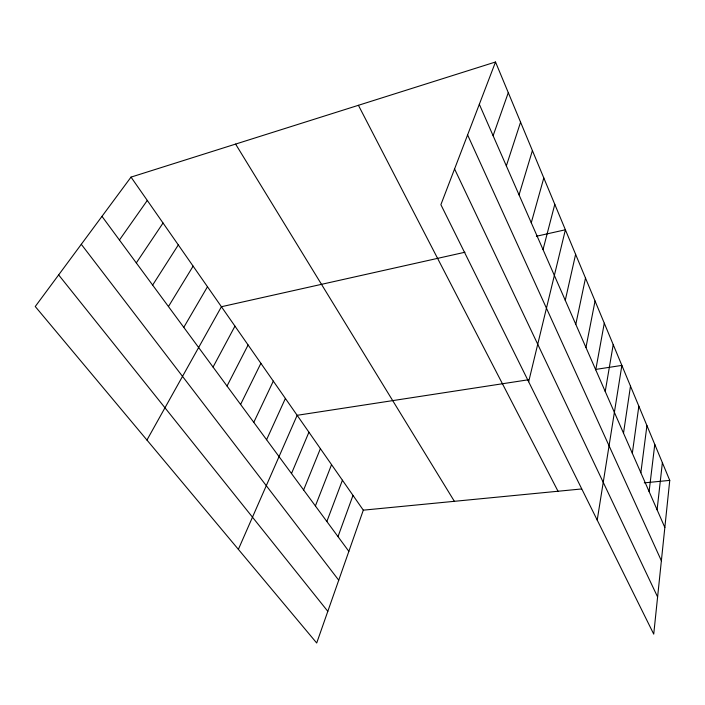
<?xml version="1.0" encoding="UTF-8"?>
<svg xmlns="http://www.w3.org/2000/svg" width="705" height="705" viewBox="0 0 705 705"><rect width="100%" height="100%" fill="white"/><g stroke="black" fill="none" stroke-linecap="round" stroke-linejoin="round"><path stroke-width="1.06" d="M495.518 61.996L669.75 480.387L653.729 634.121L440.889 204.679L495.518 61.996L131.024 177.114L35.25 306.516L316.704 643.004L363.304 510.164L131.024 177.114M657.095 509.794L662.374 462.683M649.102 491.561L654.778 444.423M640.854 472.729L646.934 425.6M632.323 453.271L638.845 406.177M623.502 433.161L630.49 386.12M597.214 520.087L621.863 365.401L596.853 369.244M605.225 391.469L613.218 344.63M595.751 369.861L604.282 323.181M585.952 347.494L595.046 301.009M575.8 324.335L585.502 278.07M565.269 300.321L575.615 254.346M528.662 381.775L565.392 229.777L536.399 236.263M543.035 249.596L554.791 204.327M531.27 222.762L543.802 177.951M519.047 194.888L532.407 150.579M506.34 165.887L520.581 122.176M493.112 135.713L508.287 92.672M338.003 536.628L353.002 495.386M326.856 521.497L342.418 480.22M315.399 505.952L331.553 464.639M303.617 489.966L320.396 448.644M291.5 473.531L308.931 432.2M238.369 549.362L297.149 415.307L528.415 379.766M266.587 439.726L285.393 398.448M253.782 422.348L273.311 381.123M240.599 404.458L260.885 363.313M227.028 386.04L248.107 344.992M213.051 367.067L234.959 326.142M146.948 440.052L221.423 306.728L464.974 252.24M183.785 327.349L207.481 286.741M168.451 306.552L193.117 266.146M152.641 285.093L178.312 244.917M136.303 262.921L163.04 223.027M119.427 240.026L147.292 200.431M363.304 510.164L581.625 488.953M644.273 482.863L669.75 480.387M58.647 274.906L327.816 611.332M81.295 244.3L338.735 580.206M101.987 216.356L348.852 551.354M235.602 144.084L454.373 501.317M358.422 105.301L558.025 491.244M454.566 168.944L657.606 596.959M467.6 134.911L661.378 560.757M479.329 104.278L664.841 527.463"/></g></svg>
